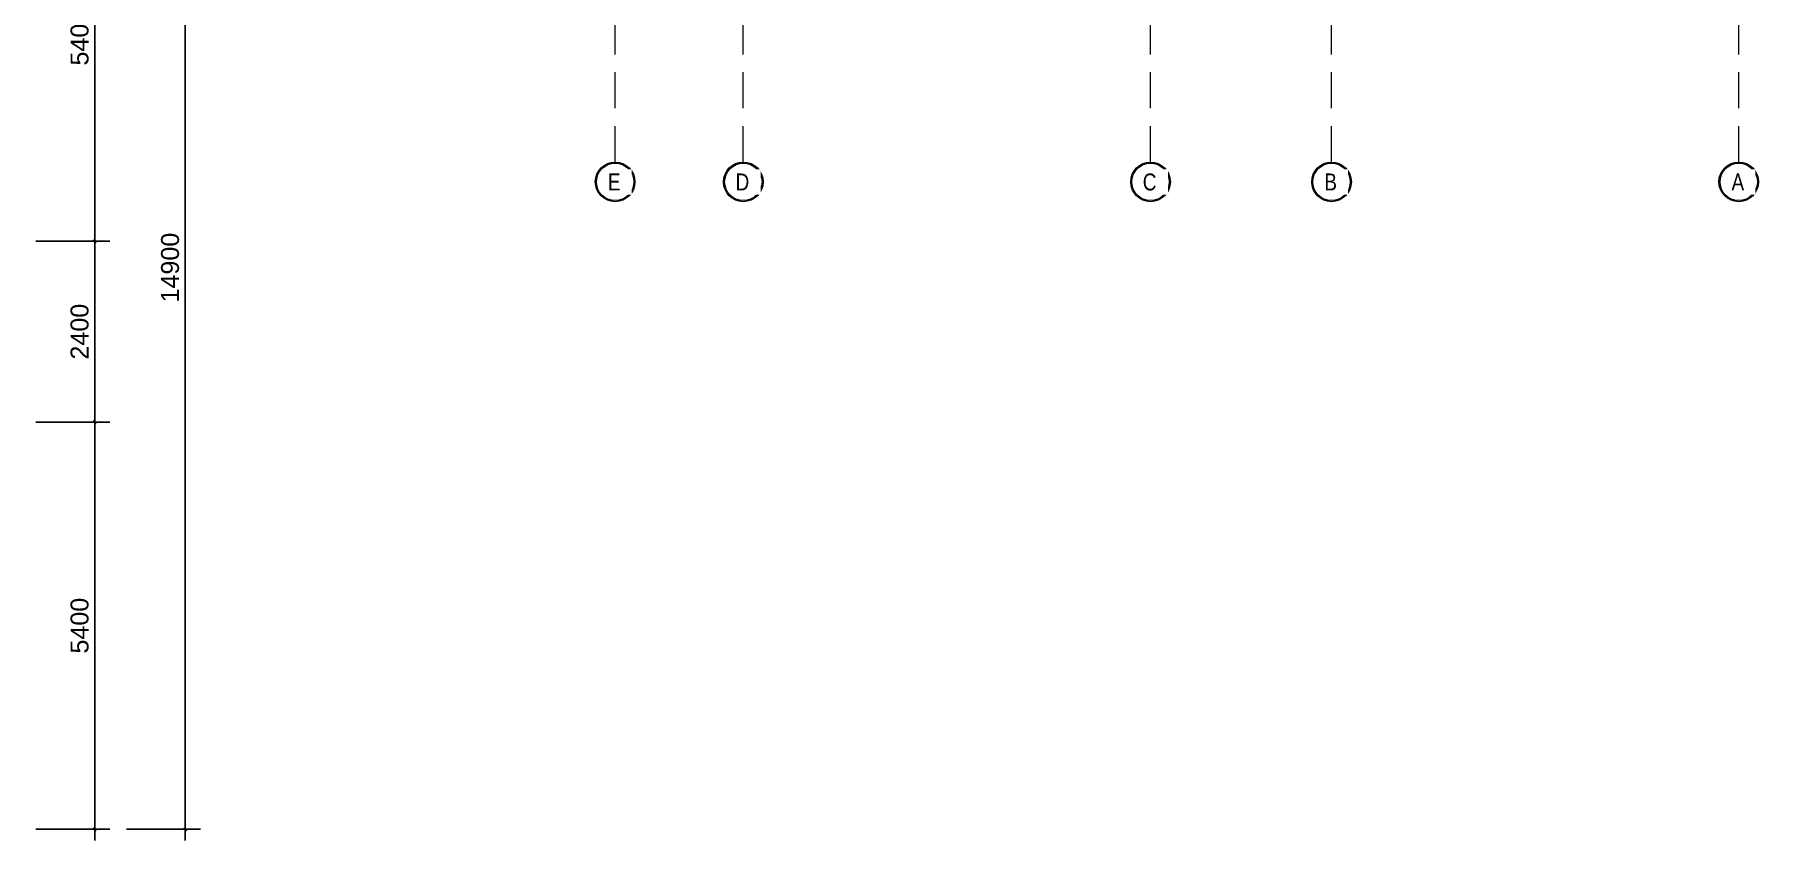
# Model space of a CAD drawing. Header units: millimetres. Extents: x -20510 to 108935, y -243239 to 20306.
# Drawn here: x 42400 to 65262, y -140150 to -129458 of the extents above; entities that cross this region are included whole.
import ezdxf

# ---------------------------------------------------------------- set-up
doc = ezdxf.new("R2010")
doc.units = ezdxf.units.MM
doc.linetypes.add('Hidden', pattern=[714.375, 476.25, -238.125])
for name, color, linetype, lineweight in [('A-ANNO-DIMS', 1, 'Continuous', 9), ('S-GRID', 1, 'Continuous', 9), ('S-GRID-IDEN', 1, 'Continuous', 9)]:
    doc.layers.add(name, color=color, linetype=linetype, lineweight=lineweight)
doc.styles.add('Arial_1', font='arial.ttf', dxfattribs={"width": 0.8, "height": 200})
doc.styles.add('Arial_5', font='arial.ttf', dxfattribs={"height": 238.125})
doc.dimstyles.new('SecretInternalLinAngDimStyle5p4736185', dxfattribs={"dimscale": 304.8, "dimtxt": 242.94927, "dimasz": 0.130208, "dimexe": 0.656168, "dimexo": 0.0625, "dimgap": 0.260417, "dimtad": 1, "dimdec": 0, "dimrnd": 100, "dimzin": 0, "dimdsep": 46, "dimtxsty": 'Arial_5', "dimblk1": 'OBLIQUE', "dimblk2": 'OBLIQUE', "dimsah": 1, "dimcen": 0.09, "dimdle": 0.492126, "dimazin": 0, "dimtfac": 1, "dimtdec": 4, "dimtix": 1, "dimtmove": 0, "dimatfit": 3, "dimfxl": 2.624672, "dimfxlon": 1, "dimtvp": 1, "dimtolj": 1, "dimtzin": 0, "dimarcsym": 2})

# ---------------------------------------------------------------- blocks, each defined once
blk = doc.blocks.new('_Oblique')
at = {"color": 0, "linetype": 'ByBlock', "lineweight": -2}
blk.add_line((-0.5, -0.5), (0.5, 0.5), dxfattribs=at)
blk = doc.blocks.new('DIMBLOCK85-05_MẶT BẰNG TẦNG ÁP MÁI')
at = {"layer": 'A-ANNO-DIMS', "color": 0, "lineweight": -2, "transparency": 16777216}
for p, q in [((44400, -140150), (44400, -124950)), ((43619, -125100), (44600, -125100)), ((43619, -140000), (44600, -140000))]:
    blk.add_line(p, q, dxfattribs=at)
at = {"layer": 'Defpoints', "color": 0, "transparency": 16777216}
for p in [(43600, -125100), (44400, -125100), (43600, -140000)]:
    blk.add_point(p, dxfattribs=at)
at = {"layer": 'A-ANNO-DIMS', "color": 0, "lineweight": -2, "transparency": 16777216, "xscale": 39.6875, "yscale": 39.6875, "zscale": 39.6875}
for p, rotation in [((44400, -125100), 90), ((44400, -140000), 270)]:
    blk.add_blockref('_Oblique', p, dxfattribs=dict(at, rotation=rotation))
at = {"layer": 'A-ANNO-DIMS', "color": 0, "transparency": 16777216, "insert": (44199, -132550), "char_height": 238.1, "width": 1098.88, "attachment_point": 5, "rotation": 90, "style": 'Arial_5'}
blk.add_mtext('\\A1;14900', dxfattribs=at)
blk = doc.blocks.new('DIMBLOCK86-05_MẶT BẰNG TẦNG ÁP MÁI')
at = {"layer": 'A-ANNO-DIMS', "color": 0, "lineweight": -2, "transparency": 16777216}
for p, q in [((42419, -134600), (43400, -134600)), ((43200, -140150), (43200, -134450)), ((42419, -140000), (43400, -140000))]:
    blk.add_line(p, q, dxfattribs=at)
at = {"layer": 'Defpoints', "color": 0, "transparency": 16777216}
for p in [(42400, -134600), (43200, -134600), (42400, -140000)]:
    blk.add_point(p, dxfattribs=at)
at = {"layer": 'A-ANNO-DIMS', "color": 0, "lineweight": -2, "transparency": 16777216, "xscale": 39.6875, "yscale": 39.6875, "zscale": 39.6875}
for p, rotation in [((43200, -134600), 90), ((43200, -140000), 270)]:
    blk.add_blockref('_Oblique', p, dxfattribs=dict(at, rotation=rotation))
at = {"layer": 'A-ANNO-DIMS', "color": 0, "transparency": 16777216, "insert": (42999, -137300), "char_height": 238.1, "width": 879.1, "attachment_point": 5, "rotation": 90, "style": 'Arial_5'}
blk.add_mtext('\\A1;5400', dxfattribs=at)
blk = doc.blocks.new('DIMBLOCK87-05_MẶT BẰNG TẦNG ÁP MÁI')
at = {"layer": 'A-ANNO-DIMS', "color": 0, "lineweight": -2, "transparency": 16777216}
for p, q in [((43200, -134750), (43200, -132050)), ((42419, -132200), (43400, -132200)), ((42419, -134600), (43400, -134600))]:
    blk.add_line(p, q, dxfattribs=at)
at = {"layer": 'Defpoints', "color": 0, "transparency": 16777216}
for p in [(42400, -132200), (43200, -132200), (42400, -134600)]:
    blk.add_point(p, dxfattribs=at)
at = {"layer": 'A-ANNO-DIMS', "color": 0, "lineweight": -2, "transparency": 16777216, "xscale": 39.6875, "yscale": 39.6875, "zscale": 39.6875}
for p, rotation in [((43200, -132200), 90), ((43200, -134600), 270)]:
    blk.add_blockref('_Oblique', p, dxfattribs=dict(at, rotation=rotation))
at = {"layer": 'A-ANNO-DIMS', "color": 0, "transparency": 16777216, "insert": (42999, -133400), "char_height": 238.1, "width": 879.1, "attachment_point": 5, "rotation": 90, "style": 'Arial_5'}
blk.add_mtext('\\A1;2400', dxfattribs=at)
blk = doc.blocks.new('DIMBLOCK88-05_MẶT BẰNG TẦNG ÁP MÁI')
at = {"layer": 'A-ANNO-DIMS', "color": 0, "lineweight": -2, "transparency": 16777216}
for p, q in [((43200, -132350), (43200, -126650)), ((42419, -126800), (43400, -126800)), ((42419, -132200), (43400, -132200))]:
    blk.add_line(p, q, dxfattribs=at)
at = {"layer": 'Defpoints', "color": 0, "transparency": 16777216}
for p in [(42400, -126800), (43200, -126800), (42400, -132200)]:
    blk.add_point(p, dxfattribs=at)
at = {"layer": 'A-ANNO-DIMS', "color": 0, "lineweight": -2, "transparency": 16777216, "xscale": 39.6875, "yscale": 39.6875, "zscale": 39.6875}
for p, rotation in [((43200, -126800), 90), ((43200, -132200), 270)]:
    blk.add_blockref('_Oblique', p, dxfattribs=dict(at, rotation=rotation))
at = {"layer": 'A-ANNO-DIMS', "color": 0, "transparency": 16777216, "insert": (42999, -129500), "char_height": 238.1, "width": 879.1, "attachment_point": 5, "rotation": 90, "style": 'Arial_5'}
blk.add_mtext('\\A1;5400', dxfattribs=at)
blk = doc.blocks.new('Grid - TRUC  D1-102336-MẶT CẮT 5-5')
at = {"layer": 'S-GRID-IDEN'}
for radius in [263, 248]:
    blk.add_circle((0, -3413), radius, dxfattribs=at)

msp = doc.modelspace()

# ---------------------------------------------------------------- block references
at = {"layer": 'S-GRID-IDEN'}
for p in [(50100, -128000), (51800, -128000), (57200, -128000), (59600, -128000), (65000, -128000)]:
    msp.add_blockref('Grid - TRUC  D1-102336-MẶT CẮT 5-5', p, dxfattribs=at)

# ---------------------------------------------------------------- dimensions: what is measured, and where the dimension line sits
at = {"layer": 'A-ANNO-DIMS'}
for base, p1, p2, override, picture, middle in [((44400, -125100), (43600, -140000), (43600, -125100), {"dimpost": '<>', "dimfxl": 14900}, 'DIMBLOCK85-05_MẶT BẰNG TẦNG ÁP MÁI', (44199, -132550)), ((43200, -126800), (42400, -132200), (42400, -126800), {"dimpost": '<>', "dimfxl": 5400}, 'DIMBLOCK88-05_MẶT BẰNG TẦNG ÁP MÁI', (42999, -129500)), ((43200, -132200), (42400, -134600), (42400, -132200), {"dimpost": '<>', "dimfxl": 2400}, 'DIMBLOCK87-05_MẶT BẰNG TẦNG ÁP MÁI', (42999, -133400)), ((43200, -134600), (42400, -140000), (42400, -134600), {"dimpost": '<>', "dimfxl": 5400}, 'DIMBLOCK86-05_MẶT BẰNG TẦNG ÁP MÁI', (42999, -137300))]:
    dim = msp.add_linear_dim(base=base, p1=p1, p2=p2, angle=90, dimstyle='SecretInternalLinAngDimStyle5p4736185', override=override, dxfattribs=at)
    dim.commit()
    dim.dimension.update_dxf_attribs({"geometry": picture, "text_midpoint": middle})

# ---------------------------------------------------------------- next in the draw order: texts
at = {"layer": 'S-GRID-IDEN', "char_height": 225, "attachment_point": 1, "style": 'Arial_1', "bg_fill": 3, "box_fill_scale": 1.25, "bg_fill_color": 9, "bg_fill_true_color": 13158600, "bg_fill_transparency": 0}
for s, insert, width in [('E', (50004.6, -131301.7), 258.544), ('D', (51697.1, -131301.7), 276.582), ('C', (57097.1, -131301.7), 276.582), ('B', (59504.6, -131301.7), 258.544), ('A', (64904.6, -131301.7), 258.544)]:
    msp.add_mtext(s, dxfattribs=dict(at, insert=insert, width=width))

# ---------------------------------------------------------------- next in the draw order: linework, layer by layer
at = {"layer": 'S-GRID', "linetype": 'Hidden'}
for p, q in [((50100, -131150.1), (50100, -106730.6)), ((51800, -131150.1), (51800, -106730.6)), ((57200, -131150.1), (57200, -106730.6)), ((59600, -131150.1), (59600, -106730.6)), ((65000, -131150.1), (65000, -106730.6))]:
    msp.add_line(p, q, dxfattribs=at)

doc.saveas('drawing.dxf')
